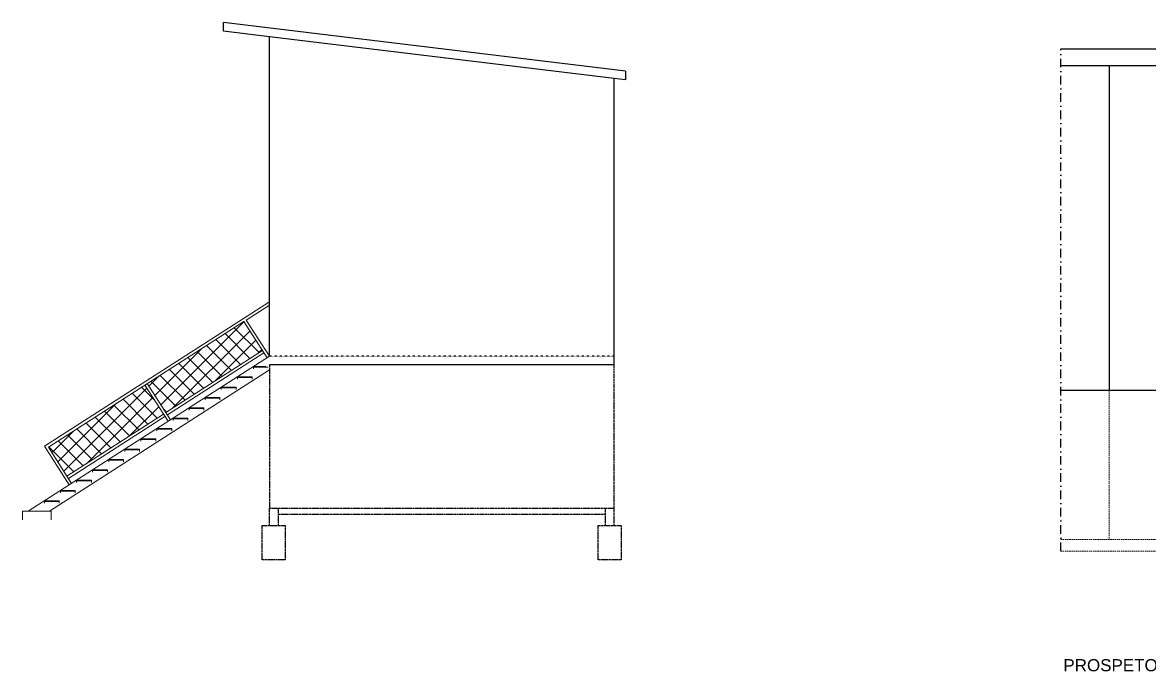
# Model space of a CAD drawing. Header units: centimetres. Extents: x -3748 to 36104, y 2014 to 15840.
# Drawn here: x -2188 to -226, y 6895 to 8026 of the extents above; entities that cross this region are included whole.
import ezdxf

# ---------------------------------------------------------------- set-up
doc = ezdxf.new("R2010")
doc.units = ezdxf.units.CM
doc.header["$MEASUREMENT"] = 0
for name, pattern in [('ACAD_ISO02W100', [15, 12, -3]), ('ACAD_ISO03W100', [30, 12, -18]), ('DASHDOT', [1, 0.5, -0.25, 0, -0.25]), ('HIDDEN', [0.375, 0.25, -0.125])]:
    doc.linetypes.add(name, pattern=pattern)
for name, color, linetype, lineweight in [('Arredi', 3, 'Continuous', 15), ('Muri esterni', 1, 'Continuous', 30), ('Muri interni', 1, 'Continuous', 25), ('Scale', 3, 'Continuous', 18), ('tratto punto', 240, 'DASHDOT', 25)]:
    doc.layers.add(name, color=color, linetype=linetype, lineweight=lineweight)
doc.layers.add('Porte', color=2, linetype='Continuous')
doc.styles.get("Standard").update_dxf_attribs({"font": 'Arial.ttf'})

msp = doc.modelspace()

# ---------------------------------------------------------------- hatches: boundary and pattern name
at = {"layer": 'Porte'}
h = msp.add_hatch(dxfattribs=at)
h.set_pattern_fill('ANSI37', color=256, scale=150)
h.paths.add_polyline_path([(-1770.6, 7454.3), (-1803, 7504.7), (-1971, 7396.7), (-1938.7, 7346.3)])
h = msp.add_hatch(dxfattribs=at)
h.set_pattern_fill('ANSI37', color=256, scale=150)
h.paths.add_polyline_path([(-1942.9, 7343.6), (-1975.3, 7394), (-2143.3, 7285.9), (-2110.9, 7235.5)])

# ---------------------------------------------------------------- linework, layer by layer
at = {"layer": 'Arredi', "linetype": 'HIDDEN', "ltscale": 10}
for p, q in [((-295.9, 7385), (-295.9, 7125)), ((-380.4, 7125), (229.1, 7125)), ((-380.4, 7105), (429.2, 7105))]:
    msp.add_line(p, q, dxfattribs=at)
at = {"layer": 'Muri esterni'}
for p, q in [((-1838.2, 8010.7), (-1838.2, 8025.8)), ((-1758.2, 7444.4), (-1758.2, 8001)), ((-295.9, 7950.3), (-295.9, 7385)), ((-1158.2, 7429.4), (-1158.2, 7928.5)), ((-1138.2, 7941.2), (-1138.2, 7925.9)), ((-380.4, 7385), (229.1, 7385))]:
    msp.add_line(p, q, dxfattribs=at)
at = {"layer": 'Muri esterni', "linetype": 'ACAD_ISO02W100', "ltscale": 0.3}
for p, q in [((-1758.2, 7429.4), (-1758.2, 7179.4)), ((-1158.2, 7149.4), (-1158.2, 7429.4)), ((-1758.2, 7149.4), (-1758.2, 7179.4)), ((-1758.2, 7179.4), (-1743.2, 7179.4)), ((-1743.2, 7179.4), (-1173.2, 7179.4)), ((-1743.2, 7179.4), (-1743.2, 7149.4)), ((-1743.2, 7169.4), (-1173.2, 7169.4)), ((-1173.2, 7149.4), (-1173.2, 7179.4)), ((-1173.2, 7179.4), (-1158.2, 7179.4))]:
    msp.add_line(p, q, dxfattribs=at)
at = {"layer": 'Muri esterni'}
for points in [[(-1138.2, 7941.2), (-1838.2, 8025.8)], [(-1758.2, 8001), (-1838.2, 8010.7)], [(-1158.2, 7928.5), (-1758.2, 8001)], [(-380.4, 7980.2), (429.2, 7980.2), (429.2, 7950.3), (-380.4, 7950.3)], [(-1138.2, 7925.9), (-1158.2, 7928.3)]]:
    msp.add_lwpolyline(points, dxfattribs=at)
at = {"layer": 'Muri esterni', "linetype": 'ACAD_ISO02W100', "ltscale": 0.3}
for points in [[(-1770.7, 7149.4), (-1730.7, 7149.4), (-1730.7, 7089.4), (-1770.7, 7089.4)], [(-1185.7, 7149.4), (-1145.7, 7149.4), (-1145.7, 7089.4), (-1185.7, 7089.4)]]:
    msp.add_lwpolyline(points, close=True, dxfattribs=at)
at = {"layer": 'Muri interni', "ltscale": 0.01}
msp.add_line((-1158.2, 7429.4), (-1758.2, 7429.4), dxfattribs=at)
at = {"layer": 'Muri interni', "linetype": 'ACAD_ISO03W100', "ltscale": 0.01}
msp.add_lwpolyline([(-1158.2, 7444.4), (-1758.2, 7444.4)], dxfattribs=at)
at = {"layer": 'Scale'}
for p, q in [((-1758.2, 7539.4), (-2150.2, 7287.4)), ((-1758.2, 7533.5), (-1798.8, 7507.4)), ((-1803, 7504.7), (-2143.3, 7285.9)), ((-1758.2, 7444.4), (-2178.2, 7174.4)), ((-1770.6, 7454.3), (-1938.7, 7346.3)), ((-1767.9, 7450.1), (-1935.9, 7342.1)), ((-1758.2, 7420.7), (-2141.3, 7174.4)), ((-1786.2, 7425.4), (-1760.4, 7425.4)), ((-1782.2, 7426.4), (-1764.4, 7426.4)), ((-1814.2, 7407.4), (-1788.4, 7407.4)), ((-1810.2, 7408.4), (-1792.4, 7408.4)), ((-1842.2, 7389.4), (-1816.4, 7389.4)), ((-1838.2, 7390.4), (-1820.4, 7390.4)), ((-1870.2, 7371.4), (-1844.4, 7371.4)), ((-1866.2, 7372.4), (-1848.4, 7372.4)), ((-1942.9, 7343.6), (-2110.9, 7235.5)), ((-1898.2, 7353.4), (-1872.4, 7353.4)), ((-1894.2, 7354.4), (-1876.4, 7354.4)), ((-1940.2, 7339.4), (-2108.2, 7231.3)), ((-1926.2, 7335.4), (-1900.4, 7335.4)), ((-1922.2, 7336.4), (-1904.4, 7336.4)), ((-1978.2, 7300.4), (-1960.4, 7300.4)), ((-1954.2, 7317.4), (-1928.4, 7317.4)), ((-1950.2, 7318.4), (-1932.4, 7318.4)), ((-2010.2, 7281.4), (-1984.4, 7281.4)), ((-2006.2, 7282.4), (-1988.4, 7282.4)), ((-1982.2, 7299.4), (-1956.4, 7299.4)), ((-2038.2, 7263.4), (-2012.4, 7263.4)), ((-2034.2, 7264.4), (-2016.4, 7264.4)), ((-2066.2, 7245.4), (-2040.4, 7245.4)), ((-2062.2, 7246.4), (-2044.4, 7246.4)), ((-2094.2, 7227.4), (-2068.4, 7227.4)), ((-2090.2, 7228.4), (-2072.4, 7228.4)), ((-2122.2, 7209.4), (-2096.4, 7209.4)), ((-2118.2, 7210.4), (-2100.4, 7210.4)), ((-2150.2, 7191.4), (-2124.4, 7191.4)), ((-2146.2, 7192.4), (-2128.4, 7192.4))]:
    msp.add_line(p, q, dxfattribs=at)
for points in [[(-1762.5, 7441.7), (-1803, 7504.7)], [(-1758.2, 7444.4), (-1798.8, 7507.4)], [(-1786.2, 7422.4), (-1786.2, 7426.4), (-1782.2, 7426.4)], [(-1814.2, 7404.4), (-1814.2, 7408.4), (-1810.2, 7408.4)], [(-1788.4, 7404.4), (-1788.4, 7408.4), (-1792.4, 7408.4)], [(-1975.3, 7394), (-1934.7, 7331)], [(-1971, 7396.7), (-1930.5, 7333.7)], [(-1842.2, 7386.4), (-1842.2, 7390.4), (-1838.2, 7390.4)], [(-1816.4, 7386.4), (-1816.4, 7390.4), (-1820.4, 7390.4)], [(-1870.2, 7368.4), (-1870.2, 7372.4), (-1866.2, 7372.4)], [(-1844.4, 7368.4), (-1844.4, 7372.4), (-1848.4, 7372.4)], [(-1898.2, 7350.4), (-1898.2, 7354.4), (-1894.2, 7354.4)], [(-1872.4, 7350.4), (-1872.4, 7354.4), (-1876.4, 7354.4)], [(-1926.2, 7332.4), (-1926.2, 7336.4), (-1922.2, 7336.4)], [(-1900.4, 7332.4), (-1900.4, 7336.4), (-1904.4, 7336.4)], [(-1982.2, 7296.4), (-1982.2, 7300.4), (-1978.2, 7300.4)], [(-1956.4, 7296.4), (-1956.4, 7300.4), (-1960.4, 7300.4)], [(-1954.2, 7314.4), (-1954.2, 7318.4), (-1950.2, 7318.4)], [(-1928.4, 7314.4), (-1928.4, 7318.4), (-1932.4, 7318.4)], [(-2150.2, 7287.4), (-2107, 7220.2)], [(-2143.3, 7285.9), (-2102.8, 7222.9)], [(-2010.2, 7278.4), (-2010.2, 7282.4), (-2006.2, 7282.4)], [(-1984.4, 7278.4), (-1984.4, 7282.4), (-1988.4, 7282.4)], [(-2038.2, 7260.4), (-2038.2, 7264.4), (-2034.2, 7264.4)], [(-2012.4, 7260.4), (-2012.4, 7264.4), (-2016.4, 7264.4)], [(-2066.2, 7242.4), (-2066.2, 7246.4), (-2062.2, 7246.4)], [(-2040.4, 7242.4), (-2040.4, 7246.4), (-2044.4, 7246.4)], [(-2094.2, 7224.4), (-2094.2, 7228.4), (-2090.2, 7228.4)], [(-2068.4, 7224.4), (-2068.4, 7228.4), (-2072.4, 7228.4)], [(-2122.2, 7206.4), (-2122.2, 7210.4), (-2118.2, 7210.4)], [(-2096.4, 7206.4), (-2096.4, 7210.4), (-2100.4, 7210.4)], [(-2150.2, 7188.4), (-2150.2, 7192.4), (-2146.2, 7192.4)], [(-2124.4, 7188.4), (-2124.4, 7192.4), (-2128.4, 7192.4)], [(-2188.2, 7174.4), (-2138.2, 7174.4), (-2138.2, 7159.4)], [(-2188.2, 7174.4), (-2188.2, 7159.4)]]:
    msp.add_lwpolyline(points, dxfattribs=at)
at = {"layer": 'tratto punto', "ltscale": 30}
msp.add_line((-380.4, 7105), (-380.4, 7980.2), dxfattribs=at)

# ---------------------------------------------------------------- texts
at = {"layer": 'Arredi', "color": 0, "insert": (-375.7, 6916.6), "char_height": 21.162, "attachment_point": 1}
msp.add_mtext_dynamic_manual_height_columns('PROSPETO ANTERIORE', width=414.248, gutter_width=1, heights=[0], dxfattribs=at)

doc.saveas('drawing.dxf')
